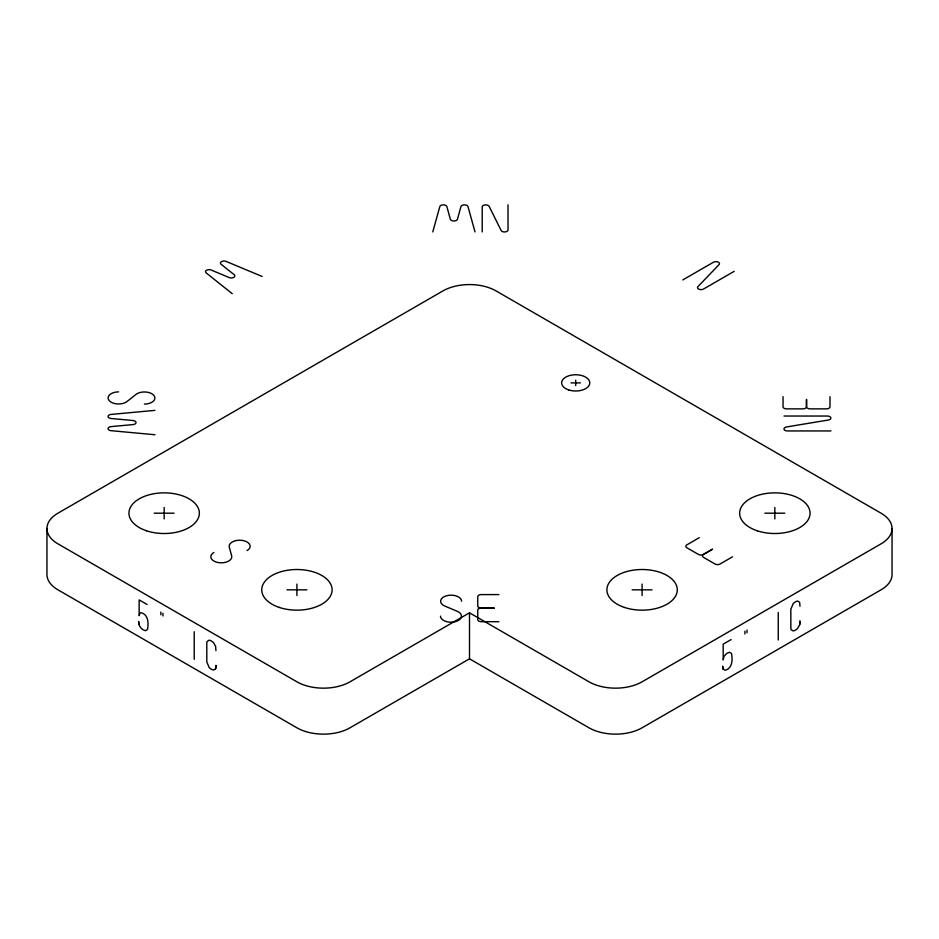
<?xml version="1.0" encoding="UTF-8"?>
<svg xmlns="http://www.w3.org/2000/svg" width="939" height="939" viewBox="0 0 939 939"><rect width="100%" height="100%" fill="white"/><g stroke="black" fill="none" stroke-linecap="round" stroke-linejoin="round"><path stroke-width="1.41" d="M799.652 624.822L799.969 621.113L799.652 624.822L797.563 628.461A9.86 5.693 -60 0 1 793.244 630.961L791.154 629.729L790.838 628.109L790.838 609.211L793.244 603.519A9.86 5.693 -60 0 1 797.563 601.019L799.652 602.31L799.969 606.207M215.618 668.861L215.935 665.516L215.618 668.861L213.529 670.082A9.86 5.693 60 0 1 209.209 667.594L206.803 661.972L206.803 643.074L207.12 641.431L209.209 640.152A9.86 5.693 60 0 1 213.529 642.64L215.618 646.337L215.935 650.598M432.773 231.933L439.816 206.592A3.568 2.054 0 0 1 443.337 204.866A3.568 2.054 0 0 1 446.858 206.592L450.38 219.268A3.568 2.054 0 0 0 453.901 220.994A3.568 2.054 0 0 0 457.422 219.268L460.943 206.592A3.568 2.054 0 0 1 464.465 204.866A3.568 2.054 0 0 1 467.986 206.592L475.017 231.933M682.782 279.928L713.476 262.204A3.533 2.042 0 0 1 718.077 262.051A3.533 2.042 0 0 1 719.016 264.657L697.982 286.583A3.521 2.031 0 0 0 698.898 289.212A3.521 2.031 0 0 0 703.522 289.036L734.228 271.312M469.5 612.827L350.012 681.808A37.548 21.679 0 0 1 296.912 681.808L57.948 543.845A37.548 21.679 0 0 1 57.948 513.187L442.95 290.914A37.548 21.679 0 0 1 496.05 290.914L881.052 513.187A37.548 21.679 0 0 1 881.052 543.845L642.088 681.808A37.548 21.679 0 0 1 588.988 681.808L469.5 612.827L469.5 658.814L350.012 727.795A37.548 21.679 0 0 1 296.912 727.795L57.948 589.833A37.548 21.679 0 0 1 46.95 574.504L46.95 528.516M699.285 537.671L686.843 544.866A3.521 2.031 0 0 0 686.843 547.73L698.405 554.409A3.521 2.031 0 0 0 703.381 554.409L712.56 549.174L703.487 554.468A3.521 2.031 0 0 0 703.487 557.343L715.049 564.022A3.521 2.031 0 0 0 720.025 564.022L732.479 556.839M731.152 639.565L723.183 644.166L723.183 659.917L724.051 656.314L726.504 653.591L729.439 652.241L731.481 653.427C732.784 659.424 732.479 668.662 725.014 670.27L722.983 668.991L722.69 666.338L722.983 668.991M154.947 410.366L111.048 414.428A3.568 2.054 0 0 0 108.044 416.458A3.568 2.054 0 0 0 111.048 418.489L132.998 420.519A3.568 2.054 0 0 1 136.002 422.55A3.568 2.054 0 0 1 132.998 424.592L111.048 426.623A3.568 2.054 0 0 0 108.044 428.654A3.568 2.054 0 0 0 111.048 430.684L154.947 434.745M571.018 382.889L580.396 382.889M784.006 416.036L827.423 416.036A3.533 2.042 0 0 1 830.851 417.808A3.533 2.042 0 0 1 828.327 420.026L786.612 426.94A3.521 2.031 0 0 0 784.03 429.17A3.521 2.031 0 0 0 787.516 430.942L830.933 430.942M154.196 513.187L174.114 513.187M764.886 513.187L784.804 513.187M286.958 589.833L306.865 589.833M632.135 589.833L652.042 589.833M498.879 594.587L481.273 594.587A3.521 2.031 0 0 0 477.751 596.617L477.751 606.066A3.521 2.031 0 0 0 481.273 608.096L494.184 608.132L481.273 608.096A3.521 2.031 0 0 0 477.751 610.209L477.751 619.658A3.521 2.031 0 0 0 481.273 621.688L498.879 621.688M262.122 276.453L226.099 261.406A3.568 2.054 0 0 0 221.487 261.617A3.568 2.054 0 0 0 221.123 264.282L234.151 274.681A3.568 2.054 0 0 1 233.788 277.345A3.568 2.054 0 0 1 229.175 277.557L211.169 270.033A3.568 2.054 0 0 0 206.557 270.244A3.568 2.054 0 0 0 206.193 272.909L232.25 293.707M469.5 658.814L588.988 727.795A37.548 21.679 0 0 0 642.088 727.795L881.052 589.833A37.548 21.679 0 0 0 892.05 574.504L892.05 528.516M147.118 604.493L139.148 599.904L139.148 615.655L140.017 613.05L141.061 612.697C148.444 614.435 148.749 623.531 147.446 629.541L145.404 630.738C141.355 629.74 138.338 625.679 138.655 621.512L138.949 624.494M829.982 396.669L829.982 406.833A3.521 2.031 0 0 1 826.461 408.864L810.111 408.864A3.521 2.031 0 0 1 806.589 406.833L806.519 399.38L806.437 406.833A3.521 2.031 0 0 1 802.915 408.864L786.565 408.864A3.521 2.031 0 0 1 783.044 406.833L783.044 396.669M778.255 612.404L778.255 639.975M774.839 507.436L774.839 518.938M746.986 630.046L746.986 632.757M744.897 631.254L744.897 633.966M642.088 584.081L642.088 595.584M575.713 380.178L575.713 385.6M508.022 204.855L508.022 229.914A3.521 2.031 0 0 1 504.971 231.933A3.521 2.031 0 0 1 501.109 230.442L489.137 206.357A3.533 2.042 0 0 0 485.275 204.902A3.533 2.042 0 0 0 482.212 206.885L482.212 231.945M296.912 584.081L296.912 595.584M194.22 631.736L194.22 659.307M164.161 507.436L164.161 518.938M162.952 613.261L162.952 615.972M160.851 612.052L160.851 614.775M247.074 550.571A10.493 6.057 0 0 0 242.591 540.465A10.493 6.057 0 0 0 229.409 547.59L231.546 555.454A10.493 6.057 0 0 1 218.364 562.578A10.493 6.057 0 0 1 213.881 552.484M461.612 601.23A10.493 6.057 0 0 0 446.072 595.925A10.493 6.057 0 0 0 445.473 606.348L456.624 611.031A10.493 6.057 0 0 1 456.025 621.454A10.493 6.057 0 0 1 440.485 616.137M144.406 404.075A10.493 6.057 0 0 0 153.609 395.108A10.493 6.057 0 0 0 135.556 394.756L127.434 401.188A10.493 6.057 0 0 1 109.394 400.847A10.493 6.057 0 0 1 118.584 391.88M568.67 389.931A14.085 8.134 0 0 0 589.786 382.889A14.085 8.134 0 0 0 568.67 375.846A14.085 8.134 0 0 0 568.67 389.931M624.482 607.439A35.201 20.329 0 0 0 677.289 589.833A35.201 20.329 0 0 0 624.482 572.238A35.201 20.329 0 0 0 624.482 607.439M146.554 530.793A35.201 20.329 0 0 0 199.361 513.187A35.201 20.329 0 0 0 146.554 495.581A35.201 20.329 0 0 0 146.554 530.793M279.317 607.439A35.201 20.329 0 0 0 332.113 589.833A35.201 20.329 0 0 0 279.317 572.238A35.201 20.329 0 0 0 279.317 607.439M757.245 530.793A35.201 20.329 0 0 0 810.052 513.187A35.201 20.329 0 0 0 757.245 495.581A35.201 20.329 0 0 0 757.245 530.793"/></g></svg>
